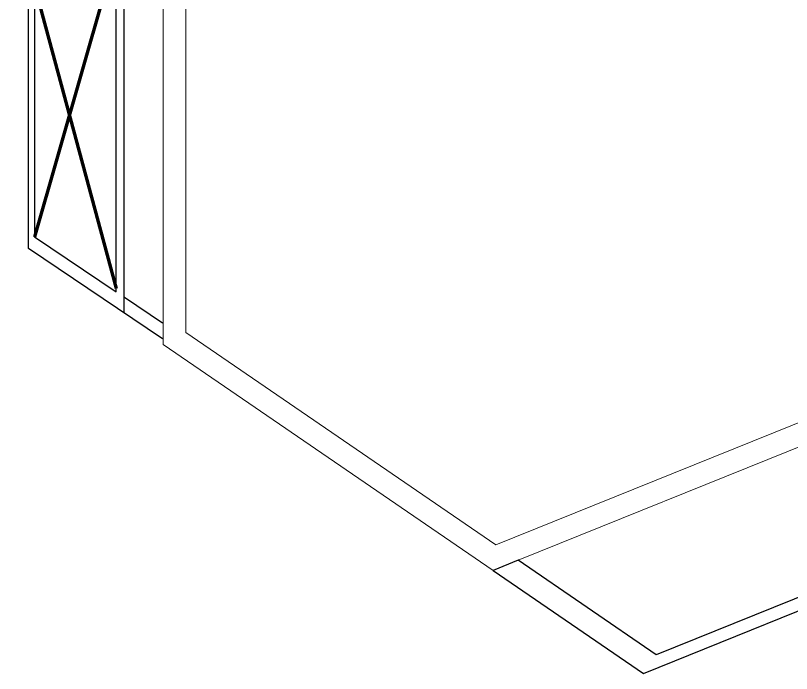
# Model space of a CAD drawing. Header units: inches. Extents: x -285 to 3116, y -17387 to -14851.
# Drawn here: x -283 to 1153, y -17387 to -16169 of the extents above; entities that cross this region are included whole.
import ezdxf

# ---------------------------------------------------------------- set-up
doc = ezdxf.new("R2010")
doc.units = ezdxf.units.IN
doc.header["$MEASUREMENT"] = 0
for name, color, linetype, lineweight in [('A-FLOR-HRAL', 10, 'Continuous', 20), ('A-Hvac', 170, 'Continuous', 70), ('A-WALL', 113, 'Continuous', 13), ('Chevy Chase Pavilion_9th - 900 _ 910_dwg', 8, 'Continuous', 9)]:
    doc.layers.add(name, color=color, linetype=linetype, lineweight=lineweight)

# ---------------------------------------------------------------- blocks, each defined once
blk = doc.blocks.new('Chevy Chase Pavilion_9th - 900 _ 910_dwg-4821032-FIRST FLOOR CONSTRUCTION')
at = {"layer": 'A-FLOR-HRAL'}
blk.add_line((1290.8, 1217.2), (1933.8, 1476.9), dxfattribs=at)
at = {"layer": 'A-FLOR-HRAL', "flags": 128}
for points in [[(1945.3, 1526.9), (1249.2, 1245.7), (675.3, 1639), (675.3, 2387.9)], [(1244, 1198.3), (633.3, 1616.9), (633.3, 2380)]]:
    blk.add_lwpolyline(points, dxfattribs=at)
at = {"layer": 'A-Hvac'}
for p, q in [((544.1, 2334.9), (395.3, 1816.3)), ((547, 1720.2), (397.1, 2275.5))]:
    blk.add_line(p, q, dxfattribs=at)
at = {"layer": 'A-WALL', "color": 250, "lineweight": 30}
blk.add_line((632.1, 1656.5), (562.1, 1703.8), dxfattribs=at)
at = {"layer": 'A-WALL', "color": 250, "lineweight": 30, "flags": 128}
for points in [[(561.3, 1675.4), (561.3, 2341.8), (675.7, 2388.1), (671.2, 2399.1), (368.9, 2276.9), (368.9, 2615.5), (360.3, 2615.5), (360.3, 2260.6), (384.6, 2270.4)], [(395.3, 1816.3), (546.5, 1714.2), (546.5, 2335.9), (395.3, 2274.7), (395.3, 1816.3)], [(632.5, 1627.3), (384.6, 1794.5), (384.6, 2270.4)], [(1945.3, 1203.4), (1546.2, 1042.1), (1290.8, 1217.2), (1244, 1198.3), (1522.3, 1007.6), (1977.3, 1191.5), (1977.3, 1509.7)]]:
    blk.add_lwpolyline(points, dxfattribs=at)

msp = doc.modelspace()

# ---------------------------------------------------------------- block references
at = {"layer": 'Chevy Chase Pavilion_9th - 900 _ 910_dwg', "color": 10, "lineweight": 20}
msp.add_blockref('Chevy Chase Pavilion_9th - 900 _ 910_dwg-4821032-FIRST FLOOR CONSTRUCTION', (-643.5, -18394.8), dxfattribs=at)

doc.saveas('drawing.dxf')
